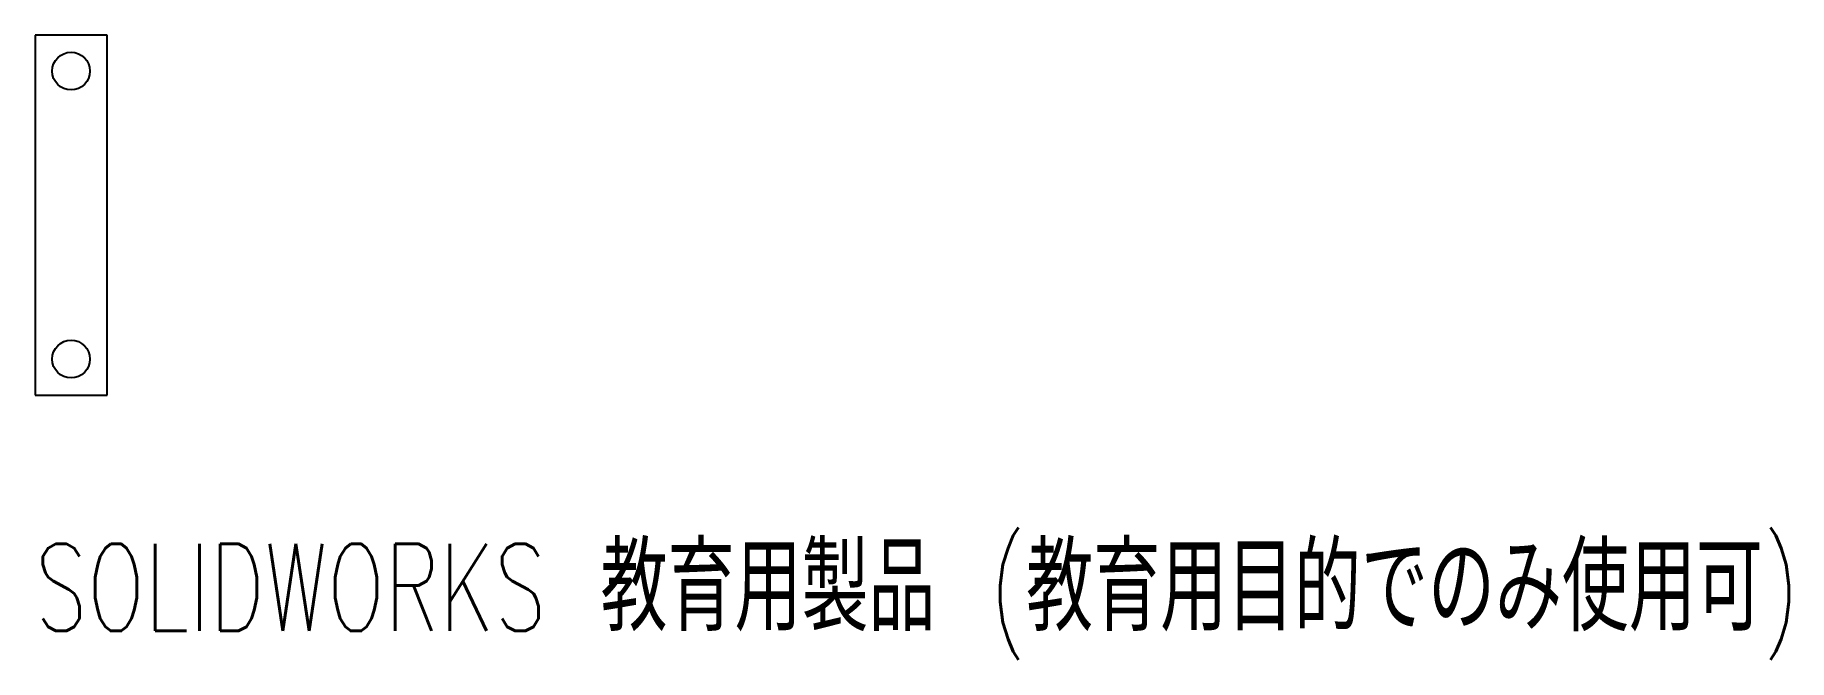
# Model space of a CAD drawing. Header units: millimetres. Extents: x -2 to 95.5, y -24.7 to 10.
import ezdxf

# ---------------------------------------------------------------- set-up
doc = ezdxf.new("R2010")
doc.units = ezdxf.units.MM
doc.styles.add('SLDTEXTSTYLE0', font='TXT', dxfattribs={"width": 0.7, "bigfont": 'bigfont'})

msp = doc.modelspace()

# ---------------------------------------------------------------- linework, layer by layer
at = {"color": 7, "linetype": 'Continuous', "lineweight": 25}
for p, q in [((-2, 10), (-2, -10)), ((2, 10), (-2, 10)), ((2, -10), (2, 10)), ((-2, -10), (2, -10))]:
    msp.add_line(p, q, dxfattribs=at)
for centre in [(0, 8), (0, -8)]:
    msp.add_circle(centre, 1.05, dxfattribs=at)

# ---------------------------------------------------------------- texts
at = {"color": 7, "linetype": 'Continuous', "insert": (-2, -18.27), "char_height": 4.83362, "attachment_point": 1, "style": 'SLDTEXTSTYLE0'}
msp.add_mtext('SOLIDWORKS 教育用製品 (教育用目的でのみ使用可)', dxfattribs=at)

doc.saveas('drawing.dxf')
